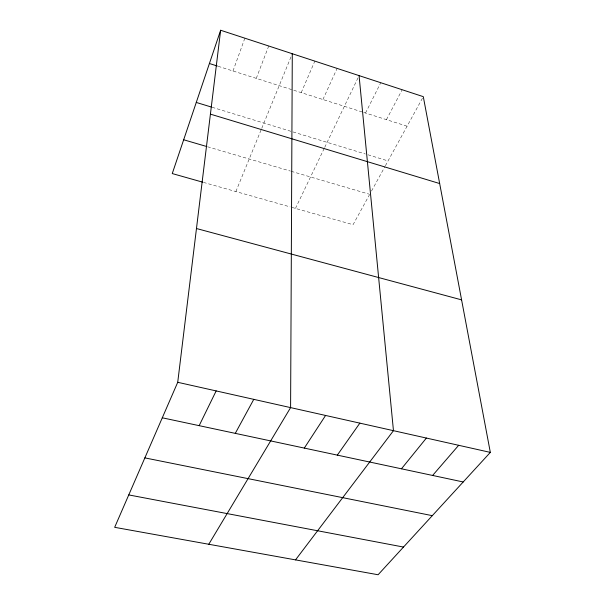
<?xml version="1.0" encoding="UTF-8"?>
<svg xmlns="http://www.w3.org/2000/svg" width="605" height="605" viewBox="0 0 605 605"><rect width="100%" height="100%" fill="white"/><g stroke="black" fill="none" stroke-linecap="round" stroke-linejoin="round"><path stroke-width="0.45" stroke-dasharray="3.02 2.27" d="M233.001 70.989L244.859 38.183M256.263 78.37L268.733 46.01M235.874 191.558L261.413 129.152M261.768 128.283L291.935 54.586M301.214 92.626L314.842 61.12M322.926 99.515L337.098 68.41M295.467 208.407L324.303 148.21M324.704 147.37L358.674 76.442M365.533 113.029L380.757 82.719M386.444 119.654L402.166 89.729M369.715 194.326L353.055 224.697L291.005 207.144M371.515 191.044L384.939 166.579M385.385 165.77L423.296 96.656M203.439 182.385L290.113 206.895M207.538 146.765L290.332 171.049M291.209 171.306L368.831 194.069M212.083 107.259L365.329 153.988M367.984 154.797L388.047 160.915M218.148 66.285L362.887 112.19M363.771 112.469L407.089 126.203"/><path stroke-width="0.91" d="M292.291 53.724L290.597 407.604L208.778 544.266M177.726 382.299L220.643 30.25L423.296 96.656L490.33 452.396L378.095 574.75L114.67 527.318L177.726 382.299L490.33 452.396M220.643 30.25L172.259 173.567L202.554 182.135M199.158 425.663L216.166 390.913M235.277 433.369L253.782 399.353M304.307 448.093L325.581 415.454M337.318 455.126L359.862 423.137M295.527 559.882L393.462 430.669L359.067 75.61M401.448 468.807L426.389 438.058M432.613 475.454L458.673 445.295M128.759 494.92L403.497 547.056M144.86 457.887L432.295 515.664M162.291 417.798L463.196 481.973M196.474 228.524L461.592 299.868M183.67 139.77L205.791 146.251M210.419 114.133L439.669 183.549M196.277 102.442L211.205 106.994M209.421 63.51L217.278 66.005"/></g></svg>
